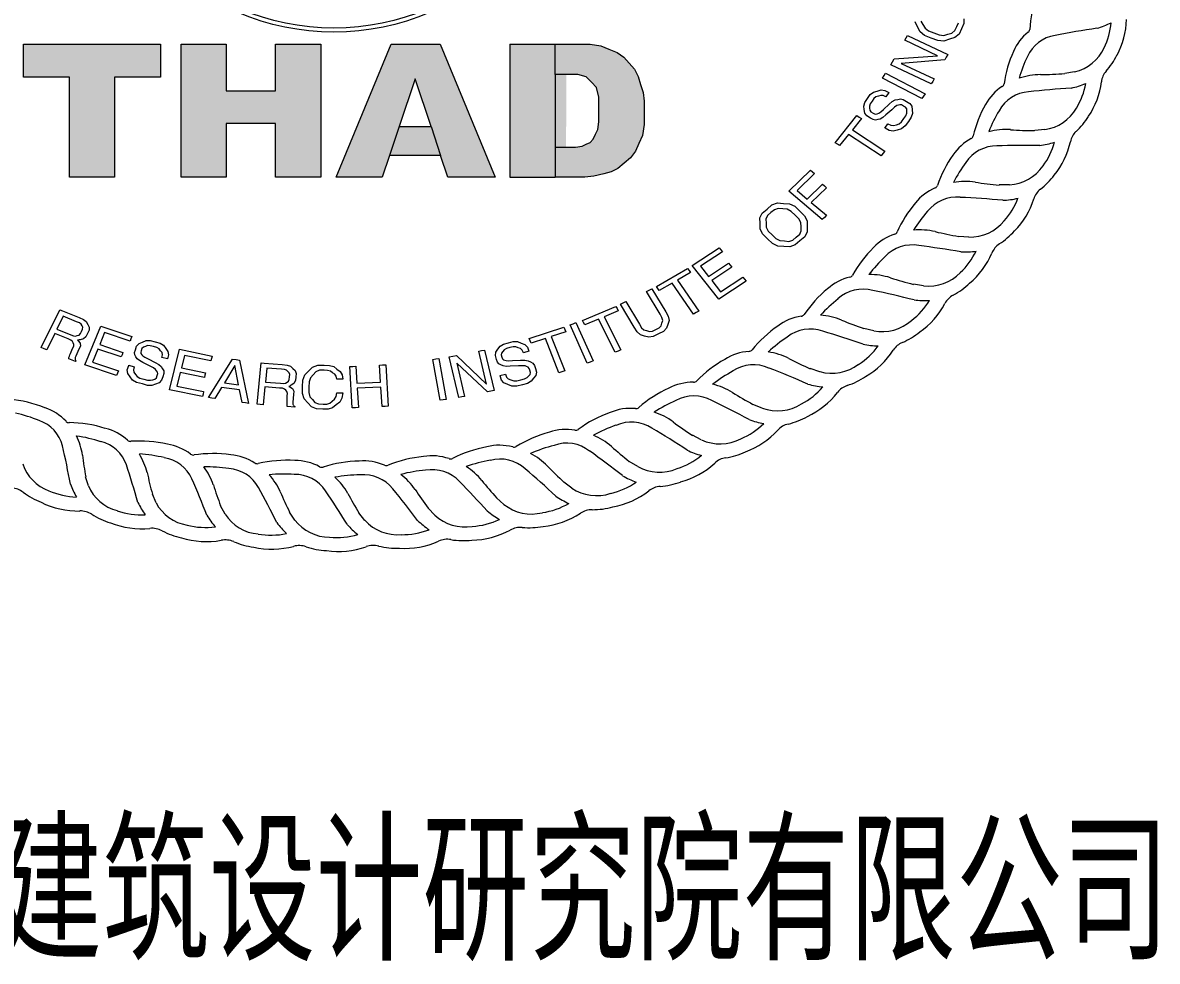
# Model space of a CAD drawing. Header units: millimetres. Extents: x 5 to 599, y 5 to 425.
# Drawn here: x 561.93 to 577.2, y 238 to 250.62 of the extents above; entities that cross this region are included whole.
import ezdxf

# ---------------------------------------------------------------- set-up
doc = ezdxf.new("R2010")
doc.units = ezdxf.units.MM
doc.linetypes.add('XKITLINE00', pattern=[0])
doc.layers.add('OtherObjectType', color=1, linetype='Continuous', lineweight=0)
doc.styles.add('SimHei', font='simhei.ttf')

# ---------------------------------------------------------------- blocks, each defined once
blk = doc.blocks.new('*A3')
at = {"layer": 'OtherObjectType'}
for points in [[(563.169, 248.543), (562.563, 248.543), (562.563, 249.891), (561.944, 249.891), (561.944, 250.333), (563.788, 250.333), (563.788, 249.891), (563.169, 249.891)], [(565.335, 249.267), (564.672, 249.267), (564.672, 248.543), (564.065, 248.543), (564.065, 250.333), (564.672, 250.333), (564.672, 249.707), (565.335, 249.707), (565.335, 250.333), (565.945, 250.333), (565.945, 248.543), (565.335, 248.543)], [(566.997, 249.225), (566.866, 248.838), (566.77, 248.543), (566.151, 248.543), (566.889, 250.333), (567.55, 250.333), (568.288, 248.543), (567.653, 248.543), (567.555, 248.838), (567.428, 249.225), (567.212, 249.869)], [(569.096, 250.333), (569.096, 248.543), (568.489, 248.543), (568.489, 250.333)], [(569.498, 248.543), (569.096, 248.543), (569.096, 248.949), (569.371, 248.949), (569.461, 248.962), (569.568, 249.013), (569.61, 249.058), (569.671, 249.186), (569.686, 249.29), (569.686, 249.623), (569.652, 249.753), (569.584, 249.823), (569.516, 249.893), (569.404, 249.928), (569.096, 249.928), (569.096, 250.333), (569.568, 250.333), (569.711, 250.311), (569.821, 250.267), (569.93, 250.223), (570.021, 250.16), (570.092, 250.078), (570.163, 249.996), (570.215, 249.9), (570.247, 249.791), (570.28, 249.682), (570.296, 249.566), (570.296, 249.253), (570.272, 249.105), (570.224, 248.999), (570.176, 248.893), (570.11, 248.805), (570.025, 248.734), (569.94, 248.663), (569.849, 248.615), (569.751, 248.592), (569.619, 248.559)], [(569.244, 248.949), (569.096, 248.949), (569.096, 249.928), (569.247, 249.928)], [(567.555, 248.838), (566.866, 248.838), (566.997, 249.225), (567.428, 249.225)]]:
    blk.add_hatch(color=6, dxfattribs=at).paths.add_polyline_path(points, flags=17)
at = {"layer": 'OtherObjectType', "color": 6, "linetype": 'XKITLINE00', "lineweight": 0}
for p, q in [((574.593, 250.675), (574.595, 250.61)), ((573.972, 250.566), (573.938, 250.632)), ((574.006, 250.5), (573.972, 250.566)), ((574.067, 250.45), (574.006, 250.5)), ((574.016, 250.645), (574.045, 250.598)), ((574.045, 250.598), (574.073, 250.55)), ((574.073, 250.55), (574.121, 250.513)), ((574.121, 250.513), (574.19, 250.487)), ((574.435, 250.481), (574.475, 250.516)), ((574.475, 250.516), (574.5, 250.57)), ((574.5, 250.57), (574.524, 250.623)), ((574.563, 250.541), (574.53, 250.47)), ((574.595, 250.61), (574.563, 250.541)), ((573.799, 250.386), (573.817, 250.418)), ((574.241, 250.178), (573.799, 250.386)), ((573.817, 250.418), (573.836, 250.45)), ((573.836, 250.45), (574.379, 250.195)), ((574.156, 250.416), (574.067, 250.45)), ((574.245, 250.382), (574.156, 250.416)), ((574.19, 250.487), (574.264, 250.459)), ((574.326, 250.376), (574.245, 250.382)), ((574.264, 250.459), (574.327, 250.452)), ((574.402, 250.399), (574.326, 250.376)), ((574.327, 250.452), (574.381, 250.467)), ((574.381, 250.467), (574.435, 250.481)), ((574.476, 250.422), (574.402, 250.399)), ((574.53, 250.47), (574.476, 250.422)), ((561.944, 250.333), (563.788, 250.333)), ((561.944, 249.891), (561.944, 250.333)), ((563.788, 250.333), (563.788, 249.891)), ((564.065, 250.333), (564.672, 250.333)), ((564.065, 248.543), (564.065, 250.333)), ((564.672, 250.333), (564.672, 249.707)), ((565.335, 249.707), (565.335, 250.333)), ((565.335, 250.333), (565.945, 250.333)), ((565.945, 250.333), (565.945, 248.543)), ((566.151, 248.543), (566.889, 250.333)), ((566.889, 250.333), (567.55, 250.333)), ((567.55, 250.333), (568.288, 248.543)), ((568.489, 250.333), (569.096, 250.333)), ((568.489, 250.333), (568.489, 248.543)), ((569.096, 250.333), (569.096, 250.333)), ((569.096, 250.333), (569.39, 250.333)), ((569.096, 249.928), (569.096, 250.333)), ((569.39, 250.333), (569.39, 250.333)), ((569.39, 250.333), (569.568, 250.333)), ((569.568, 250.333), (569.711, 250.311)), ((569.711, 250.311), (569.821, 250.267)), ((569.821, 250.267), (569.93, 250.223)), ((569.93, 250.223), (570.021, 250.16)), ((574.379, 250.195), (574.359, 250.159)), ((570.021, 250.16), (570.092, 250.078)), ((570.092, 250.078), (570.163, 249.996)), ((573.613, 250.057), (573.636, 250.097)), ((574.157, 249.802), (573.613, 250.057)), ((573.636, 250.097), (573.659, 250.137)), ((573.659, 250.137), (574.241, 250.178)), ((574.338, 250.122), (573.75, 250.074)), ((573.75, 250.074), (574.194, 249.866)), ((574.359, 250.159), (574.338, 250.122)), ((562.563, 249.891), (561.944, 249.891)), ((562.563, 248.543), (562.563, 249.891)), ((563.788, 249.891), (563.169, 249.891)), ((563.169, 249.891), (563.169, 248.543)), ((569.247, 249.928), (569.096, 249.928)), ((569.096, 249.928), (569.096, 249.928)), ((569.096, 249.928), (569.096, 248.949)), ((569.404, 249.928), (569.247, 249.928)), ((569.247, 249.928), (569.247, 249.928)), ((569.516, 249.893), (569.404, 249.928)), ((569.584, 249.823), (569.516, 249.893)), ((570.163, 249.996), (570.215, 249.9)), ((570.215, 249.9), (570.247, 249.791)), ((573.501, 249.878), (573.521, 249.911)), ((573.521, 249.911), (573.542, 249.943)), ((573.542, 249.943), (574.073, 249.667)), ((576.086, 249.962), (575.952, 249.939)), ((567.212, 249.869), (566.997, 249.225)), ((567.428, 249.225), (567.212, 249.869)), ((569.652, 249.753), (569.584, 249.823)), ((569.686, 249.623), (569.652, 249.753)), ((570.247, 249.791), (570.28, 249.682)), ((574.032, 249.601), (573.501, 249.878)), ((574.176, 249.834), (574.157, 249.802)), ((574.194, 249.866), (574.176, 249.834)), ((564.672, 249.707), (565.335, 249.707)), ((569.686, 249.433), (569.686, 249.623)), ((570.28, 249.682), (570.296, 249.566)), ((573.263, 249.551), (573.299, 249.603)), ((573.299, 249.603), (573.336, 249.656)), ((573.336, 249.656), (573.38, 249.69)), ((573.385, 249.602), (573.361, 249.568)), ((573.38, 249.69), (573.431, 249.704)), ((573.413, 249.625), (573.385, 249.602)), ((573.445, 249.635), (573.413, 249.625)), ((573.431, 249.704), (573.482, 249.719)), ((573.477, 249.645), (573.445, 249.635)), ((573.51, 249.643), (573.477, 249.645)), ((573.482, 249.719), (573.533, 249.713)), ((573.545, 249.627), (573.51, 249.643)), ((573.533, 249.713), (573.586, 249.685)), ((573.586, 249.685), (573.545, 249.627)), ((573.545, 249.627), (573.545, 249.627)), ((573.586, 249.685), (573.586, 249.685)), ((573.633, 249.563), (573.672, 249.585)), ((573.672, 249.585), (573.707, 249.591)), ((573.707, 249.591), (573.743, 249.597)), ((573.743, 249.597), (573.781, 249.588)), ((573.781, 249.588), (573.822, 249.564)), ((574.053, 249.634), (574.032, 249.601)), ((574.073, 249.667), (574.053, 249.634)), ((569.686, 249.29), (569.686, 249.433)), ((570.296, 249.566), (570.296, 249.444)), ((570.296, 249.444), (570.296, 249.253)), ((573.248, 249.502), (573.263, 249.551)), ((573.256, 249.454), (573.248, 249.502)), ((573.263, 249.407), (573.256, 249.454)), ((573.336, 249.532), (573.324, 249.5)), ((573.324, 249.5), (573.327, 249.473)), ((573.327, 249.473), (573.329, 249.445)), ((573.329, 249.445), (573.345, 249.423)), ((573.361, 249.568), (573.336, 249.532)), ((573.477, 249.425), (573.512, 249.457)), ((573.512, 249.457), (573.591, 249.526)), ((573.512, 249.457), (573.512, 249.457)), ((573.625, 249.453), (573.546, 249.383)), ((573.591, 249.526), (573.633, 249.563)), ((573.591, 249.526), (573.591, 249.526)), ((573.663, 249.487), (573.625, 249.453)), ((573.625, 249.453), (573.625, 249.453)), ((573.693, 249.507), (573.663, 249.487)), ((573.714, 249.514), (573.693, 249.507)), ((573.735, 249.52), (573.714, 249.514)), ((573.758, 249.516), (573.735, 249.52)), ((573.783, 249.502), (573.758, 249.516)), ((573.812, 249.485), (573.783, 249.502)), ((573.826, 249.462), (573.812, 249.485)), ((573.822, 249.564), (573.868, 249.537)), ((573.827, 249.433), (573.826, 249.462)), ((573.827, 249.405), (573.827, 249.433)), ((573.868, 249.537), (573.894, 249.499)), ((573.894, 249.499), (573.899, 249.451)), ((573.899, 249.451), (573.904, 249.403)), ((569.671, 249.186), (569.686, 249.29)), ((572.864, 249.008), (573.157, 249.374)), ((573.216, 249.334), (573.095, 249.182)), ((573.157, 249.374), (573.187, 249.354)), ((573.187, 249.354), (573.216, 249.334)), ((573.292, 249.369), (573.263, 249.407)), ((573.341, 249.34), (573.292, 249.369)), ((573.375, 249.321), (573.341, 249.34)), ((573.345, 249.423), (573.374, 249.406)), ((573.374, 249.406), (573.394, 249.395)), ((573.408, 249.314), (573.375, 249.321)), ((573.394, 249.395), (573.413, 249.392)), ((573.439, 249.321), (573.408, 249.314)), ((573.413, 249.392), (573.431, 249.399)), ((573.431, 249.399), (573.45, 249.406)), ((573.471, 249.327), (573.439, 249.321)), ((573.45, 249.406), (573.477, 249.425)), ((573.506, 249.348), (573.471, 249.327)), ((573.546, 249.383), (573.506, 249.348)), ((573.546, 249.383), (573.546, 249.383)), ((573.724, 249.262), (573.757, 249.289)), ((573.757, 249.289), (573.787, 249.332)), ((573.787, 249.332), (573.814, 249.371)), ((573.849, 249.296), (573.806, 249.234)), ((573.814, 249.371), (573.827, 249.405)), ((573.887, 249.351), (573.849, 249.296)), ((573.904, 249.403), (573.887, 249.351)), ((565.335, 249.267), (564.672, 249.267)), ((564.672, 249.267), (564.672, 248.543)), ((565.335, 248.543), (565.335, 249.267)), ((566.997, 249.225), (566.866, 248.838)), ((566.997, 249.225), (567.428, 249.225)), ((567.428, 249.225), (567.555, 248.838)), ((569.641, 249.122), (569.671, 249.186)), ((570.296, 249.253), (570.272, 249.105)), ((573.095, 249.182), (573.53, 248.893)), ((573.534, 249.205), (573.574, 249.264)), ((573.538, 249.203), (573.534, 249.205)), ((573.534, 249.205), (573.534, 249.205)), ((573.534, 249.205), (573.534, 249.205)), ((573.591, 249.171), (573.538, 249.203)), ((573.538, 249.203), (573.538, 249.203)), ((573.574, 249.264), (573.574, 249.264)), ((573.574, 249.264), (573.613, 249.243)), ((573.646, 249.164), (573.591, 249.171)), ((573.613, 249.243), (573.65, 249.239)), ((573.7, 249.179), (573.646, 249.164)), ((573.65, 249.239), (573.687, 249.25)), ((573.687, 249.25), (573.724, 249.262)), ((573.756, 249.195), (573.7, 249.179)), ((573.806, 249.234), (573.756, 249.195)), ((575.683, 249.185), (575.548, 249.172)), ((569.461, 248.962), (569.515, 248.988)), ((569.515, 248.988), (569.568, 249.013)), ((569.568, 249.013), (569.61, 249.058)), ((569.61, 249.058), (569.641, 249.122)), ((570.224, 248.999), (570.176, 248.893)), ((570.272, 249.105), (570.224, 248.999)), ((572.894, 248.988), (572.864, 249.008)), ((572.924, 248.969), (572.894, 248.988)), ((573.045, 249.121), (572.924, 248.969)), ((573.481, 248.832), (573.045, 249.121)), ((566.866, 248.838), (566.77, 248.543)), ((567.555, 248.838), (566.866, 248.838)), ((567.653, 248.543), (567.555, 248.838)), ((569.096, 248.949), (569.096, 248.949)), ((569.096, 248.949), (569.244, 248.949)), ((569.096, 248.949), (569.096, 248.543)), ((569.244, 248.949), (569.244, 248.949)), ((569.244, 248.949), (569.371, 248.949)), ((569.371, 248.949), (569.461, 248.962)), ((570.176, 248.893), (570.11, 248.805)), ((573.505, 248.863), (573.481, 248.832)), ((573.53, 248.893), (573.505, 248.863)), ((570.025, 248.734), (569.94, 248.663)), ((570.11, 248.805), (570.025, 248.734)), ((563.169, 248.543), (562.563, 248.543)), ((564.672, 248.543), (564.065, 248.543)), ((565.945, 248.543), (565.335, 248.543)), ((566.77, 248.543), (566.151, 248.543)), ((568.288, 248.543), (567.653, 248.543)), ((568.489, 248.543), (569.096, 248.543)), ((569.39, 248.543), (569.096, 248.543)), ((569.096, 248.543), (569.096, 248.543)), ((569.498, 248.543), (569.39, 248.543)), ((569.39, 248.543), (569.39, 248.543)), ((569.619, 248.559), (569.498, 248.543)), ((569.751, 248.592), (569.619, 248.559)), ((569.849, 248.615), (569.751, 248.592)), ((569.94, 248.663), (569.849, 248.615)), ((572.242, 248.356), (572.531, 248.639)), ((572.584, 248.594), (572.352, 248.366)), ((572.531, 248.639), (572.557, 248.617)), ((572.557, 248.617), (572.584, 248.594)), ((572.352, 248.366), (572.489, 248.25)), ((572.489, 248.25), (572.692, 248.45)), ((572.746, 248.404), (572.543, 248.205)), ((572.692, 248.45), (572.719, 248.427)), ((572.719, 248.427), (572.746, 248.404)), ((575.208, 248.442), (575.072, 248.44)), ((572.69, 247.977), (572.242, 248.356)), ((571.852, 247.997), (571.884, 248.062)), ((571.884, 248.062), (571.949, 248.117)), ((571.949, 248.117), (572.014, 248.173)), ((571.999, 248.068), (571.953, 248.029)), ((572.046, 248.108), (571.999, 248.068)), ((572.014, 248.173), (572.087, 248.198)), ((572.099, 248.125), (572.046, 248.108)), ((572.087, 248.198), (572.167, 248.193)), ((572.159, 248.119), (572.099, 248.125)), ((572.219, 248.113), (572.159, 248.119)), ((572.167, 248.193), (572.248, 248.188)), ((572.274, 248.085), (572.219, 248.113)), ((572.248, 248.188), (572.321, 248.153)), ((572.325, 248.036), (572.274, 248.085)), ((572.321, 248.153), (572.388, 248.089)), ((572.388, 248.089), (572.453, 248.025)), ((572.543, 248.205), (572.747, 248.032)), ((571.853, 247.924), (571.852, 247.997)), ((571.853, 247.85), (571.853, 247.924)), ((571.953, 248.029), (571.931, 247.982)), ((571.931, 247.982), (571.934, 247.927)), ((571.934, 247.927), (571.937, 247.872)), ((572.376, 247.986), (572.325, 248.036)), ((572.403, 247.934), (572.376, 247.986)), ((572.405, 247.879), (572.403, 247.934)), ((572.453, 248.025), (572.486, 247.956)), ((572.486, 247.956), (572.487, 247.882)), ((572.719, 248.005), (572.69, 247.977)), ((572.747, 248.032), (572.719, 248.005)), ((571.886, 247.781), (571.853, 247.85)), ((571.953, 247.717), (571.886, 247.781)), ((571.937, 247.872), (571.964, 247.82)), ((571.964, 247.82), (572.015, 247.77)), ((572.015, 247.77), (572.066, 247.72)), ((572.34, 247.737), (572.387, 247.777)), ((572.387, 247.777), (572.408, 247.824)), ((572.408, 247.824), (572.405, 247.879)), ((572.487, 247.809), (572.455, 247.744)), ((572.487, 247.882), (572.487, 247.809)), ((572.019, 247.653), (571.953, 247.717)), ((572.092, 247.618), (572.019, 247.653)), ((572.066, 247.72), (572.121, 247.693)), ((572.172, 247.613), (572.092, 247.618)), ((572.121, 247.693), (572.181, 247.687)), ((572.253, 247.608), (572.172, 247.613)), ((572.181, 247.687), (572.241, 247.681)), ((572.241, 247.681), (572.294, 247.698)), ((572.325, 247.633), (572.253, 247.608)), ((572.294, 247.698), (572.34, 247.737)), ((572.39, 247.688), (572.325, 247.633)), ((572.455, 247.744), (572.39, 247.688)), ((574.663, 247.74), (574.527, 247.749)), ((570.942, 247.358), (571.305, 247.596)), ((571.348, 247.542), (571.052, 247.348)), ((571.305, 247.596), (571.326, 247.569)), ((571.326, 247.569), (571.348, 247.542)), ((570.458, 247.077), (570.878, 247.317)), ((570.878, 247.317), (570.898, 247.289)), ((571.299, 246.905), (570.942, 247.358)), ((571.052, 247.348), (571.161, 247.209)), ((571.161, 247.209), (571.431, 247.387)), ((571.474, 247.333), (571.204, 247.155)), ((571.431, 247.387), (571.452, 247.36)), ((571.452, 247.36), (571.474, 247.333)), ((570.917, 247.261), (570.742, 247.161)), ((570.742, 247.161), (571.029, 246.745)), ((570.898, 247.289), (570.917, 247.261)), ((571.204, 247.155), (571.323, 247.003)), ((571.666, 247.146), (571.299, 246.905)), ((571.323, 247.003), (571.623, 247.2)), ((571.623, 247.2), (571.645, 247.173)), ((571.645, 247.173), (571.666, 247.146)), ((570.326, 247.009), (570.363, 247.027)), ((570.508, 246.704), (570.326, 247.009)), ((570.326, 247.009), (570.326, 247.009)), ((570.326, 247.009), (570.326, 247.009)), ((570.363, 247.027), (570.399, 247.045)), ((570.363, 247.027), (570.363, 247.027)), ((570.363, 247.027), (570.363, 247.027)), ((570.399, 247.045), (570.399, 247.045)), ((570.399, 247.045), (570.399, 247.045)), ((570.399, 247.045), (570.584, 246.735)), ((570.478, 247.048), (570.458, 247.077)), ((570.497, 247.02), (570.478, 247.048)), ((570.672, 247.12), (570.497, 247.02)), ((570.959, 246.705), (570.672, 247.12)), ((574.053, 247.084), (573.919, 247.104)), ((569.976, 246.837), (570.012, 246.854)), ((570.16, 246.526), (569.976, 246.837)), ((569.976, 246.837), (569.976, 246.837)), ((569.976, 246.837), (569.976, 246.837)), ((570.012, 246.854), (570.049, 246.873)), ((570.012, 246.854), (570.012, 246.854)), ((570.012, 246.854), (570.012, 246.854)), ((570.049, 246.873), (570.049, 246.873)), ((570.049, 246.873), (570.049, 246.873)), ((570.049, 246.873), (570.23, 246.567)), ((562.182, 246.253), (562.431, 246.762)), ((562.431, 246.762), (562.431, 246.762)), ((562.431, 246.762), (562.469, 246.747)), ((562.431, 246.762), (562.431, 246.762)), ((562.469, 246.747), (562.469, 246.747)), ((562.469, 246.747), (562.469, 246.747)), ((562.469, 246.747), (562.691, 246.656)), ((569.463, 246.619), (569.914, 246.808)), ((569.944, 246.747), (569.757, 246.669)), ((569.914, 246.808), (569.929, 246.778)), ((569.929, 246.778), (569.944, 246.747)), ((570.534, 246.658), (570.508, 246.704)), ((570.508, 246.704), (570.508, 246.704)), ((570.584, 246.735), (570.619, 246.674)), ((570.584, 246.735), (570.584, 246.735)), ((570.994, 246.725), (570.959, 246.705)), ((571.029, 246.745), (570.994, 246.725)), ((562.478, 246.674), (562.394, 246.501)), ((562.659, 246.6), (562.478, 246.674)), ((562.478, 246.674), (562.478, 246.674)), ((562.478, 246.674), (562.478, 246.674)), ((562.696, 246.585), (562.659, 246.6)), ((562.659, 246.6), (562.659, 246.6)), ((562.691, 246.656), (562.691, 246.656)), ((562.691, 246.656), (562.75, 246.632)), ((562.72, 246.567), (562.696, 246.585)), ((562.731, 246.546), (562.72, 246.567)), ((562.741, 246.526), (562.731, 246.546)), ((562.75, 246.632), (562.789, 246.602)), ((562.771, 246.02), (562.983, 246.543)), ((562.789, 246.602), (562.809, 246.566)), ((562.809, 246.566), (562.828, 246.53)), ((562.828, 246.53), (562.827, 246.489)), ((562.983, 246.543), (563.402, 246.402)), ((569.299, 246.561), (569.337, 246.575)), ((569.529, 246.044), (569.299, 246.561)), ((569.337, 246.575), (569.376, 246.589)), ((569.376, 246.589), (569.606, 246.073)), ((569.478, 246.589), (569.463, 246.619)), ((569.494, 246.558), (569.478, 246.589)), ((569.681, 246.637), (569.494, 246.558)), ((569.906, 246.191), (569.681, 246.637)), ((569.757, 246.669), (569.981, 246.223)), ((570.23, 246.567), (570.23, 246.567)), ((570.23, 246.567), (570.257, 246.521)), ((570.497, 246.518), (570.525, 246.547)), ((570.525, 246.547), (570.534, 246.583)), ((570.544, 246.618), (570.534, 246.658)), ((570.534, 246.583), (570.544, 246.618)), ((570.612, 246.565), (570.595, 246.513)), ((570.629, 246.618), (570.612, 246.565)), ((570.619, 246.674), (570.629, 246.618)), ((562.365, 246.442), (562.257, 246.222)), ((562.544, 246.369), (562.365, 246.442)), ((562.365, 246.442), (562.365, 246.442)), ((562.365, 246.442), (562.365, 246.442)), ((562.394, 246.501), (562.394, 246.501)), ((562.394, 246.501), (562.581, 246.425)), ((562.394, 246.501), (562.394, 246.501)), ((562.581, 246.425), (562.581, 246.425)), ((562.581, 246.425), (562.616, 246.411)), ((562.616, 246.411), (562.645, 246.408)), ((562.645, 246.408), (562.668, 246.415)), ((562.668, 246.415), (562.691, 246.422)), ((562.691, 246.422), (562.71, 246.441)), ((562.71, 246.441), (562.725, 246.471)), ((562.725, 246.471), (562.739, 246.501)), ((562.739, 246.501), (562.741, 246.526)), ((562.783, 246.4), (562.75, 246.371)), ((562.805, 246.444), (562.783, 246.4)), ((562.827, 246.489), (562.805, 246.444)), ((563.035, 246.454), (562.97, 246.294)), ((563.377, 246.339), (563.035, 246.454)), ((563.402, 246.402), (563.389, 246.371)), ((568.748, 246.375), (569.215, 246.527)), ((568.76, 246.344), (568.748, 246.375)), ((568.967, 246.376), (568.772, 246.312)), ((569.147, 245.913), (568.967, 246.376)), ((569.24, 246.464), (569.045, 246.401)), ((569.045, 246.401), (569.225, 245.939)), ((569.215, 246.527), (569.227, 246.496)), ((569.227, 246.496), (569.24, 246.464)), ((570.198, 246.463), (570.16, 246.526)), ((570.16, 246.526), (570.16, 246.526)), ((570.244, 246.424), (570.198, 246.463)), ((570.3, 246.409), (570.244, 246.424)), ((570.257, 246.521), (570.289, 246.493)), ((570.289, 246.493), (570.327, 246.481)), ((570.355, 246.394), (570.3, 246.409)), ((570.327, 246.481), (570.365, 246.469)), ((570.417, 246.403), (570.355, 246.394)), ((570.365, 246.469), (570.406, 246.474)), ((570.406, 246.474), (570.452, 246.496)), ((570.487, 246.437), (570.417, 246.403)), ((570.452, 246.496), (570.497, 246.518)), ((570.553, 246.47), (570.487, 246.437)), ((570.595, 246.513), (570.553, 246.47)), ((573.383, 246.479), (573.251, 246.509)), ((562.22, 246.238), (562.182, 246.253)), ((562.182, 246.253), (562.182, 246.253)), ((562.182, 246.253), (562.182, 246.253)), ((562.257, 246.222), (562.22, 246.238)), ((562.22, 246.238), (562.22, 246.238)), ((562.22, 246.238), (562.22, 246.238)), ((562.58, 246.354), (562.544, 246.369)), ((562.544, 246.369), (562.544, 246.369)), ((562.603, 246.337), (562.58, 246.354)), ((562.586, 246.198), (562.605, 246.239)), ((562.612, 246.317), (562.603, 246.337)), ((562.605, 246.239), (562.619, 246.271)), ((562.605, 246.239), (562.605, 246.239)), ((562.622, 246.297), (562.612, 246.317)), ((562.619, 246.271), (562.622, 246.297)), ((562.69, 246.232), (562.647, 246.138)), ((562.683, 246.354), (562.671, 246.353)), ((562.671, 246.353), (562.671, 246.353)), ((562.671, 246.353), (562.681, 246.343)), ((562.681, 246.343), (562.681, 246.343)), ((562.681, 246.343), (562.706, 246.311)), ((562.694, 246.356), (562.683, 246.354)), ((562.709, 246.274), (562.69, 246.232)), ((562.69, 246.232), (562.69, 246.232)), ((562.705, 246.359), (562.694, 246.356)), ((562.75, 246.371), (562.705, 246.359)), ((562.706, 246.311), (562.709, 246.274)), ((562.945, 246.232), (562.874, 246.056)), ((563.257, 246.127), (562.945, 246.232)), ((562.97, 246.294), (563.282, 246.189)), ((563.389, 246.371), (563.377, 246.339)), ((563.45, 246.221), (563.466, 246.272)), ((563.466, 246.272), (563.498, 246.308)), ((563.498, 246.308), (563.546, 246.327)), ((563.538, 246.241), (563.528, 246.21)), ((563.557, 246.261), (563.538, 246.241)), ((563.546, 246.327), (563.594, 246.347)), ((563.585, 246.27), (563.557, 246.261)), ((563.613, 246.28), (563.585, 246.27)), ((563.594, 246.347), (563.65, 246.348)), ((563.65, 246.278), (563.613, 246.28)), ((563.65, 246.348), (563.715, 246.33)), ((563.694, 246.266), (563.65, 246.278)), ((563.738, 246.255), (563.694, 246.266)), ((563.715, 246.33), (563.781, 246.313)), ((563.769, 246.236), (563.738, 246.255)), ((563.789, 246.211), (563.769, 246.236)), ((563.781, 246.313), (563.829, 246.284)), ((563.829, 246.284), (563.858, 246.243)), ((563.858, 246.243), (563.887, 246.202)), ((563.91, 245.686), (564.044, 246.23)), ((564.044, 246.23), (564.481, 246.14)), ((568.298, 246.191), (568.327, 246.231)), ((568.327, 246.231), (568.356, 246.271)), ((568.356, 246.271), (568.403, 246.3)), ((568.412, 246.224), (568.394, 246.202)), ((568.403, 246.3), (568.468, 246.317)), ((568.443, 246.241), (568.412, 246.224)), ((568.488, 246.253), (568.443, 246.241)), ((568.468, 246.317), (568.534, 246.334)), ((568.531, 246.264), (568.488, 246.253)), ((568.569, 246.264), (568.531, 246.264)), ((568.534, 246.334), (568.591, 246.333)), ((568.6, 246.252), (568.569, 246.264)), ((568.591, 246.333), (568.64, 246.313)), ((568.632, 246.241), (568.6, 246.252)), ((568.655, 246.218), (568.632, 246.241)), ((568.64, 246.313), (568.689, 246.293)), ((568.689, 246.293), (568.723, 246.257)), ((568.723, 246.257), (568.742, 246.205)), ((568.772, 246.312), (568.76, 246.344)), ((569.981, 246.223), (569.944, 246.207)), ((562.257, 246.222), (562.257, 246.222)), ((562.257, 246.222), (562.257, 246.222)), ((562.553, 246.108), (562.556, 246.119)), ((562.553, 246.103), (562.553, 246.108)), ((562.645, 246.065), (562.553, 246.103)), ((562.553, 246.103), (562.553, 246.103)), ((562.556, 246.119), (562.562, 246.138)), ((562.562, 246.138), (562.569, 246.156)), ((562.569, 246.156), (562.577, 246.176)), ((562.577, 246.176), (562.586, 246.198)), ((562.586, 246.198), (562.586, 246.198)), ((562.64, 246.122), (562.637, 246.11)), ((562.637, 246.11), (562.637, 246.102)), ((562.637, 246.102), (562.638, 246.094)), ((562.638, 246.094), (562.642, 246.085)), ((562.647, 246.138), (562.64, 246.122)), ((562.642, 246.085), (562.651, 246.076)), ((562.651, 246.076), (562.645, 246.065)), ((562.647, 246.138), (562.647, 246.138)), ((562.651, 246.076), (562.651, 246.076)), ((563.27, 246.158), (563.257, 246.127)), ((563.282, 246.189), (563.27, 246.158)), ((563.438, 246.186), (563.45, 246.221)), ((563.44, 246.155), (563.438, 246.186)), ((563.456, 246.129), (563.44, 246.155)), ((563.471, 246.104), (563.456, 246.129)), ((563.503, 246.078), (563.471, 246.104)), ((563.551, 246.053), (563.503, 246.078)), ((563.528, 246.21), (563.521, 246.19)), ((563.521, 246.19), (563.524, 246.172)), ((563.524, 246.172), (563.536, 246.158)), ((563.536, 246.158), (563.548, 246.144)), ((563.548, 246.144), (563.576, 246.125)), ((563.576, 246.125), (563.619, 246.103)), ((563.619, 246.103), (563.619, 246.103)), ((563.619, 246.103), (563.714, 246.053)), ((563.809, 246.186), (563.789, 246.211)), ((563.807, 246.121), (563.815, 246.156)), ((563.88, 246.102), (563.807, 246.121)), ((563.807, 246.121), (563.807, 246.121)), ((563.815, 246.156), (563.809, 246.186)), ((563.895, 246.155), (563.88, 246.102)), ((563.88, 246.102), (563.88, 246.102)), ((563.887, 246.202), (563.895, 246.155)), ((564.109, 246.148), (564.068, 245.982)), ((564.465, 246.075), (564.109, 246.148)), ((564.434, 245.58), (564.757, 246.098)), ((564.473, 246.108), (564.465, 246.075)), ((564.481, 246.14), (564.473, 246.108)), ((564.757, 246.098), (564.803, 246.092)), ((564.803, 246.092), (564.85, 246.085)), ((564.85, 246.085), (564.972, 245.503)), ((567.451, 246.095), (567.492, 246.101)), ((567.55, 245.545), (567.451, 246.095)), ((567.492, 246.101), (567.533, 246.108)), ((567.533, 246.108), (567.632, 245.557)), ((567.672, 246.127), (567.72, 246.136)), ((567.801, 245.582), (567.672, 246.127)), ((567.72, 246.136), (567.769, 246.146)), ((567.769, 246.146), (568.173, 245.762)), ((568.068, 246.204), (568.107, 246.212)), ((568.173, 245.762), (568.068, 246.204)), ((568.107, 246.212), (568.146, 246.22)), ((568.146, 246.22), (568.275, 245.675)), ((568.292, 246.145), (568.298, 246.191)), ((568.308, 246.094), (568.292, 246.145)), ((568.319, 246.059), (568.308, 246.094)), ((568.375, 246.18), (568.371, 246.154)), ((568.371, 246.154), (568.381, 246.124)), ((568.394, 246.202), (568.375, 246.18)), ((568.381, 246.124), (568.387, 246.103)), ((568.387, 246.103), (568.4, 246.09)), ((568.4, 246.09), (568.419, 246.084)), ((568.419, 246.084), (568.437, 246.078)), ((568.437, 246.078), (568.472, 246.075)), ((568.472, 246.075), (568.521, 246.078)), ((568.521, 246.078), (568.631, 246.082)), ((568.521, 246.078), (568.521, 246.078)), ((568.631, 246.082), (568.689, 246.085)), ((568.631, 246.082), (568.631, 246.082)), ((568.669, 246.185), (568.655, 246.218)), ((568.742, 246.205), (568.669, 246.185)), ((568.669, 246.185), (568.669, 246.185)), ((568.689, 246.085), (568.734, 246.077)), ((568.734, 246.077), (568.765, 246.06)), ((568.742, 246.205), (568.742, 246.205)), ((569.606, 246.073), (569.568, 246.059)), ((569.944, 246.207), (569.906, 246.191)), ((562.645, 246.065), (562.645, 246.065)), ((562.645, 246.065), (562.645, 246.065)), ((563.195, 245.877), (562.771, 246.02)), ((562.874, 246.056), (563.22, 245.94)), ((563.22, 245.94), (563.207, 245.909)), ((563.34, 245.955), (563.359, 246.011)), ((563.347, 245.905), (563.34, 245.955)), ((563.359, 246.011), (563.36, 246.015)), ((563.359, 246.011), (563.359, 246.011)), ((563.36, 246.015), (563.36, 246.015)), ((563.36, 246.015), (563.36, 246.015)), ((563.36, 246.015), (563.433, 245.995)), ((563.433, 245.995), (563.422, 245.956)), ((563.422, 245.956), (563.427, 245.922)), ((563.427, 245.922), (563.45, 245.893)), ((563.433, 245.995), (563.433, 245.995)), ((563.646, 246.003), (563.551, 246.053)), ((563.551, 246.053), (563.551, 246.053)), ((563.693, 245.979), (563.646, 246.003)), ((563.646, 246.003), (563.646, 246.003)), ((563.722, 245.958), (563.693, 245.979)), ((563.714, 246.053), (563.714, 246.053)), ((563.714, 246.053), (563.765, 246.026)), ((563.735, 245.942), (563.722, 245.958)), ((563.747, 245.925), (563.735, 245.942)), ((563.75, 245.904), (563.747, 245.925)), ((563.765, 246.026), (563.798, 245.998)), ((563.798, 245.998), (563.814, 245.969)), ((563.814, 245.969), (563.83, 245.939)), ((563.83, 245.939), (563.831, 245.904)), ((564.068, 245.982), (564.393, 245.915)), ((564.786, 246.011), (564.647, 245.781)), ((564.837, 245.753), (564.786, 246.011)), ((564.786, 246.011), (564.786, 246.011)), ((565.088, 245.491), (565.141, 246.047)), ((565.141, 246.047), (565.141, 246.047)), ((565.141, 246.047), (565.182, 246.044)), ((565.141, 246.047), (565.141, 246.047)), ((565.182, 246.044), (565.182, 246.044)), ((565.182, 246.044), (565.182, 246.044)), ((565.182, 246.044), (565.424, 246.024)), ((565.217, 245.977), (565.2, 245.789)), ((565.415, 245.961), (565.217, 245.977)), ((565.217, 245.977), (565.217, 245.977)), ((565.217, 245.977), (565.217, 245.977)), ((565.455, 245.958), (565.415, 245.961)), ((565.415, 245.961), (565.415, 245.961)), ((565.424, 246.024), (565.424, 246.024)), ((565.424, 246.024), (565.489, 246.019)), ((565.484, 245.948), (565.455, 245.958)), ((565.501, 245.932), (565.484, 245.948)), ((565.489, 246.019), (565.537, 246.002)), ((565.519, 245.916), (565.501, 245.932)), ((565.537, 246.002), (565.568, 245.974)), ((565.568, 245.974), (565.599, 245.946)), ((565.599, 245.946), (565.613, 245.907)), ((565.727, 245.886), (565.78, 245.938)), ((565.78, 245.938), (565.833, 245.99)), ((565.833, 245.99), (565.904, 246.016)), ((565.878, 245.929), (565.841, 245.889)), ((565.927, 245.949), (565.878, 245.929)), ((565.904, 246.016), (565.991, 246.015)), ((565.989, 245.948), (565.927, 245.949)), ((566.036, 245.947), (565.989, 245.948)), ((565.991, 246.015), (566.06, 246.014)), ((566.074, 245.937), (566.036, 245.947)), ((566.06, 246.014), (566.117, 245.997)), ((566.103, 245.916), (566.074, 245.937)), ((566.117, 245.997), (566.16, 245.964)), ((566.16, 245.964), (566.204, 245.931)), ((566.204, 245.931), (566.23, 245.886)), ((566.334, 245.998), (566.375, 246)), ((566.367, 245.441), (566.334, 245.998)), ((566.375, 246), (566.416, 246.002)), ((566.416, 246.002), (566.43, 245.774)), ((566.735, 246.018), (566.776, 246.02)), ((566.749, 245.79), (566.735, 246.018)), ((566.776, 246.02), (566.818, 246.022)), ((566.818, 246.022), (566.851, 245.466)), ((568.186, 245.657), (567.774, 246.042)), ((567.774, 246.042), (567.879, 245.597)), ((568.339, 246.034), (568.319, 246.059)), ((568.368, 246.02), (568.339, 246.034)), ((568.396, 246.006), (568.368, 246.02)), ((568.438, 246), (568.396, 246.006)), ((568.493, 246.002), (568.438, 246)), ((568.602, 246.007), (568.493, 246.002)), ((568.493, 246.002), (568.493, 246.002)), ((568.656, 246.009), (568.602, 246.007)), ((568.602, 246.007), (568.602, 246.007)), ((568.693, 246.007), (568.656, 246.009)), ((568.713, 245.999), (568.693, 246.007)), ((568.734, 245.991), (568.713, 245.999)), ((568.748, 245.974), (568.734, 245.991)), ((568.757, 245.948), (568.748, 245.974)), ((568.766, 245.918), (568.757, 245.948)), ((568.76, 245.892), (568.766, 245.918)), ((568.765, 246.06), (568.796, 246.043)), ((568.796, 246.043), (568.818, 246.014)), ((568.818, 246.014), (568.831, 245.971)), ((568.831, 245.971), (568.846, 245.923)), ((568.846, 245.923), (568.838, 245.879)), ((569.186, 245.926), (569.147, 245.913)), ((569.225, 245.939), (569.186, 245.926)), ((569.568, 246.059), (569.529, 246.044)), ((572.658, 245.929), (572.529, 245.97)), ((563.207, 245.909), (563.195, 245.877)), ((563.379, 245.862), (563.347, 245.905)), ((563.411, 245.817), (563.379, 245.862)), ((563.466, 245.785), (563.411, 245.817)), ((563.45, 245.893), (563.473, 245.864)), ((563.543, 245.764), (563.466, 245.785)), ((563.473, 245.864), (563.511, 245.842)), ((563.511, 245.842), (563.563, 245.828)), ((563.563, 245.828), (563.612, 245.815)), ((563.612, 245.815), (563.651, 245.813)), ((563.651, 245.813), (563.682, 245.821)), ((563.682, 245.821), (563.712, 245.829)), ((563.712, 245.829), (563.732, 245.848)), ((563.769, 245.78), (563.72, 245.762)), ((563.732, 245.848), (563.741, 245.878)), ((563.741, 245.878), (563.75, 245.904)), ((563.802, 245.813), (563.769, 245.78)), ((563.818, 245.861), (563.802, 245.813)), ((563.831, 245.904), (563.818, 245.861)), ((564.052, 245.917), (564.007, 245.735)), ((564.377, 245.85), (564.052, 245.917)), ((564.385, 245.883), (564.377, 245.85)), ((564.393, 245.915), (564.385, 245.883)), ((564.647, 245.781), (564.837, 245.753)), ((565.2, 245.789), (565.2, 245.789)), ((565.2, 245.789), (565.403, 245.773)), ((565.2, 245.789), (565.2, 245.789)), ((565.403, 245.773), (565.403, 245.773)), ((565.403, 245.773), (565.442, 245.77)), ((565.442, 245.77), (565.47, 245.775)), ((565.47, 245.775), (565.489, 245.789)), ((565.489, 245.789), (565.508, 245.803)), ((565.508, 245.803), (565.519, 245.826)), ((565.526, 245.891), (565.519, 245.916)), ((565.519, 245.826), (565.523, 245.859)), ((565.523, 245.859), (565.526, 245.891)), ((565.582, 245.772), (565.544, 245.747)), ((565.603, 245.809), (565.582, 245.772)), ((565.608, 245.858), (565.603, 245.809)), ((565.613, 245.907), (565.608, 245.858)), ((565.698, 245.725), (565.7, 245.814)), ((565.7, 245.814), (565.727, 245.886)), ((565.785, 245.793), (565.784, 245.723)), ((565.804, 245.848), (565.785, 245.793)), ((565.841, 245.889), (565.804, 245.848)), ((566.133, 245.896), (566.103, 245.916)), ((566.151, 245.867), (566.133, 245.896)), ((566.158, 245.83), (566.151, 245.867)), ((566.238, 245.829), (566.158, 245.83)), ((566.158, 245.83), (566.158, 245.83)), ((566.23, 245.886), (566.238, 245.829)), ((566.238, 245.829), (566.238, 245.829)), ((566.43, 245.774), (566.749, 245.79)), ((568.354, 245.877), (568.427, 245.896)), ((568.356, 245.873), (568.354, 245.877)), ((568.354, 245.877), (568.354, 245.877)), ((568.354, 245.877), (568.354, 245.877)), ((568.373, 245.816), (568.356, 245.873)), ((568.356, 245.873), (568.356, 245.873)), ((568.408, 245.778), (568.373, 245.816)), ((568.461, 245.756), (568.408, 245.778)), ((568.427, 245.896), (568.427, 245.896)), ((568.427, 245.896), (568.441, 245.857)), ((568.441, 245.857), (568.466, 245.831)), ((568.466, 245.831), (568.502, 245.818)), ((568.502, 245.818), (568.539, 245.804)), ((568.539, 245.804), (568.583, 245.805)), ((568.583, 245.805), (568.636, 245.818)), ((568.636, 245.818), (568.684, 245.831)), ((568.725, 245.772), (568.656, 245.754)), ((568.684, 245.831), (568.719, 245.849)), ((568.719, 245.849), (568.74, 245.871)), ((568.775, 245.801), (568.725, 245.772)), ((568.74, 245.871), (568.76, 245.892)), ((568.807, 245.84), (568.775, 245.801)), ((568.838, 245.879), (568.807, 245.84)), ((563.611, 245.745), (563.543, 245.764)), ((563.67, 245.745), (563.611, 245.745)), ((563.72, 245.762), (563.67, 245.745)), ((564.351, 245.596), (563.91, 245.686)), ((564.007, 245.735), (564.367, 245.661)), ((564.359, 245.628), (564.351, 245.596)), ((564.367, 245.661), (564.359, 245.628)), ((564.61, 245.718), (564.518, 245.568)), ((564.851, 245.684), (564.61, 245.718)), ((564.885, 245.515), (564.851, 245.684)), ((565.193, 245.724), (565.17, 245.485)), ((565.389, 245.709), (565.193, 245.724)), ((565.193, 245.724), (565.193, 245.724)), ((565.193, 245.724), (565.193, 245.724)), ((565.428, 245.706), (565.389, 245.709)), ((565.389, 245.709), (565.389, 245.709)), ((565.456, 245.696), (565.428, 245.706)), ((565.472, 245.68), (565.456, 245.696)), ((565.488, 245.664), (565.472, 245.68)), ((565.495, 245.638), (565.488, 245.664)), ((565.493, 245.604), (565.495, 245.638)), ((565.525, 245.736), (565.514, 245.732)), ((565.514, 245.732), (565.514, 245.732)), ((565.514, 245.732), (565.527, 245.725)), ((565.535, 245.742), (565.525, 245.736)), ((565.527, 245.725), (565.527, 245.725)), ((565.527, 245.725), (565.562, 245.702)), ((565.544, 245.747), (565.535, 245.742)), ((565.562, 245.702), (565.579, 245.668)), ((565.575, 245.622), (565.569, 245.521)), ((565.579, 245.668), (565.575, 245.622)), ((565.575, 245.622), (565.575, 245.622)), ((565.697, 245.635), (565.698, 245.725)), ((565.721, 245.563), (565.697, 245.635)), ((565.784, 245.723), (565.782, 245.65)), ((565.782, 245.65), (565.798, 245.593)), ((566.149, 245.596), (566.16, 245.645)), ((566.16, 245.645), (566.16, 245.645)), ((566.16, 245.645), (566.24, 245.643)), ((566.24, 245.643), (566.228, 245.575)), ((566.24, 245.643), (566.24, 245.643)), ((566.753, 245.723), (566.434, 245.707)), ((566.434, 245.707), (566.45, 245.446)), ((566.768, 245.461), (566.753, 245.723)), ((568.23, 245.666), (568.186, 245.657)), ((568.275, 245.675), (568.23, 245.666)), ((568.514, 245.735), (568.461, 245.756)), ((568.579, 245.734), (568.514, 245.735)), ((568.656, 245.754), (568.579, 245.734)), ((564.476, 245.574), (564.434, 245.58)), ((564.518, 245.568), (564.476, 245.574)), ((564.929, 245.509), (564.885, 245.515)), ((564.972, 245.503), (564.929, 245.509)), ((565.129, 245.488), (565.088, 245.491)), ((565.088, 245.491), (565.088, 245.491)), ((565.088, 245.491), (565.088, 245.491)), ((565.17, 245.485), (565.129, 245.488)), ((565.129, 245.488), (565.129, 245.488)), ((565.129, 245.488), (565.129, 245.488)), ((565.17, 245.485), (565.17, 245.485)), ((565.17, 245.485), (565.17, 245.485)), ((565.489, 245.536), (565.49, 245.56)), ((565.489, 245.515), (565.489, 245.536)), ((565.489, 245.495), (565.489, 245.515)), ((565.489, 245.476), (565.489, 245.495)), ((565.491, 245.464), (565.489, 245.476)), ((565.49, 245.56), (565.493, 245.604)), ((565.49, 245.56), (565.49, 245.56)), ((565.492, 245.459), (565.491, 245.464)), ((565.594, 245.451), (565.492, 245.459)), ((565.492, 245.459), (565.492, 245.459)), ((565.493, 245.604), (565.493, 245.604)), ((565.569, 245.521), (565.568, 245.504)), ((565.568, 245.504), (565.569, 245.492)), ((565.569, 245.521), (565.569, 245.521)), ((565.569, 245.492), (565.573, 245.484)), ((565.573, 245.484), (565.576, 245.477)), ((565.576, 245.477), (565.583, 245.47)), ((565.583, 245.47), (565.595, 245.463)), ((565.595, 245.463), (565.594, 245.451)), ((565.595, 245.463), (565.595, 245.463)), ((565.77, 245.51), (565.721, 245.563)), ((565.819, 245.456), (565.77, 245.51)), ((565.798, 245.593), (565.831, 245.554)), ((565.831, 245.554), (565.864, 245.515)), ((565.864, 245.515), (565.913, 245.495)), ((565.913, 245.495), (565.977, 245.494)), ((565.977, 245.494), (566.024, 245.493)), ((566.024, 245.493), (566.064, 245.506)), ((566.064, 245.506), (566.096, 245.532)), ((566.096, 245.532), (566.128, 245.558)), ((566.15, 245.483), (566.102, 245.445)), ((566.128, 245.558), (566.149, 245.596)), ((566.198, 245.521), (566.15, 245.483)), ((566.228, 245.575), (566.198, 245.521)), ((566.81, 245.463), (566.768, 245.461)), ((566.851, 245.466), (566.81, 245.463)), ((567.592, 245.551), (567.55, 245.545)), ((567.632, 245.557), (567.592, 245.551)), ((567.84, 245.589), (567.801, 245.582)), ((567.879, 245.597), (567.84, 245.589)), ((571.882, 245.44), (571.758, 245.49)), ((565.594, 245.451), (565.594, 245.451)), ((565.594, 245.451), (565.594, 245.451)), ((565.885, 245.428), (565.819, 245.456)), ((565.97, 245.427), (565.885, 245.428)), ((566.042, 245.426), (565.97, 245.427)), ((566.102, 245.445), (566.042, 245.426)), ((566.409, 245.444), (566.367, 245.441)), ((566.45, 245.446), (566.409, 245.444)), ((571.063, 245.013), (570.944, 245.074)), ((570.207, 244.654), (570.094, 244.723)), ((562.818, 244.393), (562.78, 244.513)), ((569.319, 244.364), (569.213, 244.442)), ((563.727, 244.167), (563.678, 244.283)), ((564.655, 244.013), (564.595, 244.125)), ((567.477, 244), (567.388, 244.094)), ((568.407, 244.145), (568.309, 244.232)), ((565.594, 243.934), (565.524, 244.04)), ((566.537, 243.929), (566.457, 244.03))]:
    blk.add_line(p, q, dxfattribs=at)
at = {"layer": 'OtherObjectType', "color": 7, "linetype": 'XKITLINE00', "lineweight": 0}
for radius in [3.284, 3.231]:
    blk.add_circle((566.12, 253.781), radius, dxfattribs=at)
at = {"layer": 'OtherObjectType', "color": 6, "linetype": 'XKITLINE00', "lineweight": 0}
for centre, radius, start, end in [((577.058, 250.464), 1.577, 161.0508, 177.4983), ((575.733, 250.692), 1.052, 331.3146, 358.4544), ((575.428, 250.536), 0.0542, 308.2719, 356.3075), ((578.595, 236.001), 14.714, 98.6328, 100.8638), ((576.097, 251.568), 1.06, 285.8689, 296.9067), ((575.631, 250.701), 0.948, 333.9901, 355.263), ((575.864, 249.976), 0.656, 127.8645, 156.6435), ((575.897, 249.969), 0.488, 98.8447, 156.1601), ((576.704, 249.582), 1.583, 155.6186, 172.0661), ((575.959, 250.525), 0.577, 282.7185, 335.3843), ((577.081, 249.376), 1.812, 154.1556, 164.0219), ((575.757, 250.636), 1.004, 318.399, 333.4548), ((575.643, 248.988), 0.937, 90.9324, 108.8944), ((575.576, 255.147), 5.222, 270.5657, 274.1313), ((576.698, 249.801), 0.254, 138.4798, 173.9073), ((575.469, 249.208), 0.661, 122.768, 151.547), ((575.082, 249.809), 0.0545, 303.025, 351.0606), ((577.082, 235.037), 14.744, 94.0569, 96.2879), ((575.832, 250.789), 1.065, 281.2104, 292.2482), ((575.297, 249.971), 0.953, 328.5968, 349.8697), ((575.397, 249.956), 1.057, 325.9189, 353.0587), ((575.501, 249.202), 0.492, 93.9801, 151.2955), ((576.269, 248.733), 1.591, 150.2329, 166.6803), ((576.629, 248.495), 1.823, 148.8211, 158.6874), ((575.604, 249.761), 0.581, 277.8304, 330.4963), ((575.411, 249.895), 1.012, 313.2454, 328.3012), ((575.164, 248.247), 0.939, 86.3559, 104.3178), ((575.587, 254.393), 5.222, 266.0053, 269.571), ((576.279, 248.972), 0.256, 133.1807, 168.6083), ((575.004, 248.475), 0.666, 117.7525, 146.5315), ((574.668, 249.113), 0.055, 297.8545, 345.8901), ((575.485, 234.216), 14.756, 89.4943, 91.7253), ((575.492, 250.034), 1.069, 276.5929, 287.6307), ((574.892, 249.27), 0.959, 323.2606, 344.5335), ((574.99, 249.248), 1.063, 320.5797, 347.7195), ((575.757, 247.922), 1.601, 144.9059, 161.3533), ((575.034, 248.47), 0.495, 89.186, 146.5014), ((576.097, 247.653), 1.835, 143.5541, 153.4204), ((575.177, 249.027), 0.585, 273.0148, 325.6807), ((574.994, 249.184), 1.02, 308.1723, 323.2281), ((574.47, 247.782), 0.671, 112.8165, 141.5955), ((574.189, 248.452), 0.0554, 292.764, 340.7996), ((574.615, 247.548), 0.94, 81.7929, 99.7549), ((575.526, 253.635), 5.215, 261.4394, 265.005), ((575.783, 248.179), 0.257, 127.9535, 163.3811), ((574.498, 247.779), 0.498, 84.4552, 141.7706), ((573.817, 233.543), 14.749, 84.9332, 87.1642), ((575.082, 249.306), 1.072, 272.0058, 283.0436), ((574.421, 248.604), 0.965, 317.9917, 339.2646), ((574.516, 248.575), 1.07, 315.3074, 342.4472), ((575.172, 247.155), 1.612, 139.6474, 156.0949), ((575.489, 246.859), 1.849, 138.362, 148.2282), ((574.681, 248.329), 0.589, 268.2649, 320.9308), ((573.874, 247.135), 0.677, 107.9564, 136.7354), ((573.648, 247.831), 0.0559, 287.7545, 335.7901), ((574.002, 246.896), 0.94, 77.232, 95.194), ((575.393, 252.878), 5.202, 256.8562, 260.4218), ((574.509, 248.508), 1.028, 303.1801, 318.2359), ((574.518, 246.439), 1.624, 134.4644, 150.9119), ((573.899, 247.133), 0.501, 79.7789, 137.0943), ((572.09, 233.025), 14.724, 80.362, 82.593), ((575.213, 247.429), 0.259, 122.8039, 158.2315), ((574.809, 246.116), 1.863, 133.2492, 143.1154), ((573.887, 247.976), 0.972, 312.7974, 334.0704), ((574.603, 248.613), 1.074, 267.4378, 278.4756), ((573.978, 247.942), 1.078, 310.1095, 337.2493), ((573.218, 246.538), 0.681, 103.1663, 131.9453), ((573.05, 247.256), 0.0563, 282.8244, 330.8599), ((573.329, 246.297), 0.938, 72.6614, 90.6233), ((575.189, 252.128), 5.183, 252.2444, 255.8101), ((574.12, 247.673), 0.593, 263.5724, 316.2383), ((573.801, 245.779), 1.637, 129.3611, 145.8086), ((573.241, 246.537), 0.503, 75.1475, 132.4629), ((570.318, 232.664), 14.68, 75.7692, 78.0002), ((573.961, 247.872), 1.036, 298.2665, 313.3223), ((574.064, 245.433), 1.878, 128.2173, 138.0836), ((573.294, 247.394), 0.98, 307.6824, 328.9554), ((574.06, 247.96), 1.074, 262.8773, 273.9151), ((573.38, 247.353), 1.086, 304.9907, 332.1305), ((574.574, 246.727), 0.262, 117.7349, 153.1625), ((572.4, 246.731), 0.0567, 277.9696, 326.0052), ((572.601, 245.754), 0.936, 68.0696, 86.0315), ((573.024, 245.18), 1.65, 124.3388, 140.7862), ((572.508, 245.997), 0.686, 98.439, 127.218), ((574.917, 251.391), 5.158, 247.5932, 251.1589), ((573.497, 247.063), 0.595, 258.928, 311.5939), ((573.258, 244.812), 1.893, 123.2655, 133.1317), ((572.529, 245.997), 0.505, 70.5505, 127.866), ((568.514, 232.465), 14.62, 71.1437, 73.3747), ((573.353, 247.281), 1.044, 293.4273, 308.4831), ((571.701, 246.259), 0.0571, 273.1845, 321.2201), ((572.646, 246.859), 0.988, 302.6484, 323.9213), ((573.456, 247.35), 1.073, 258.3128, 269.3506), ((573.87, 246.079), 0.264, 112.7466, 148.1742), ((572.195, 244.646), 1.663, 119.3962, 135.8437), ((571.75, 245.514), 0.689, 93.7658, 122.5448), ((571.824, 245.273), 0.932, 63.4454, 81.4074), ((574.577, 250.671), 5.128, 242.8925, 246.4582), ((572.727, 246.814), 1.095, 299.9528, 327.0926), ((572.397, 244.26), 1.908, 118.3904, 128.2567), ((571.767, 245.516), 0.506, 65.9769, 123.2923), ((566.692, 232.427), 14.544, 66.4748, 68.7058), ((572.819, 246.505), 0.597, 254.3213, 306.9872), ((570.948, 245.095), 0.692, 89.1368, 117.9158), ((570.96, 245.844), 0.0575, 268.4616, 316.4971), ((572.69, 246.739), 1.051, 288.6562, 303.712), ((571.32, 244.182), 1.676, 114.5299, 130.9773), ((571.003, 244.857), 0.927, 58.7782, 76.7402), ((574.173, 249.976), 5.095, 238.133, 241.6987), ((571.948, 246.378), 0.996, 297.6945, 318.9674), ((572.023, 246.327), 1.104, 294.9951, 322.1349), ((572.797, 246.79), 1.07, 253.7326, 264.7703), ((573.108, 245.49), 0.266, 107.8369, 143.2645), ((561.597, 243.851), 1.715, 68.2286, 84.6761), ((571.489, 243.781), 1.922, 113.5867, 123.453), ((570.963, 245.098), 0.506, 61.415, 118.7304), ((564.865, 232.552), 14.455, 61.7527, 63.9837), ((572.09, 246.001), 0.599, 249.7415, 302.4074), ((561.409, 243.473), 1.947, 67.4379, 77.3042), ((562.02, 244.802), 0.676, 42.8345, 71.6135), ((570.405, 243.791), 1.688, 109.7342, 126.1816), ((570.11, 244.742), 0.694, 84.5415, 113.3205), ((570.183, 245.49), 0.0578, 263.7919, 311.8275), ((570.145, 244.508), 0.921, 54.0582, 72.0202), ((571.977, 246.251), 1.057, 283.9454, 299.0012), ((562.003, 244.816), 0.48, 14.0402, 71.3556), ((562.558, 245.3), 0.0574, 222.385, 270.4206), ((562.536, 243.523), 1.721, 72.824, 89.2715), ((562.885, 244.505), 0.681, 47.6305, 76.4095), ((570.54, 243.378), 1.934, 108.8474, 118.7136), ((570.122, 244.746), 0.506, 56.8533, 114.1687), ((563.048, 232.839), 14.356, 56.9685, 59.1996), ((573.708, 249.309), 5.058, 233.3067, 236.8723), ((571.206, 245.952), 1.003, 292.8174, 314.0903), ((572.086, 246.282), 1.067, 249.1252, 260.163), ((572.292, 244.964), 0.268, 103.0012, 138.4288), ((561.882, 244.682), 0.864, 8.31, 26.272), ((562.383, 243.128), 1.955, 72.0626, 81.9288), ((563.383, 245.05), 0.0577, 227.0664, 275.102), ((569.458, 243.475), 1.698, 105.0019, 121.4494), ((569.242, 244.457), 0.695, 79.9689, 108.7479), ((569.374, 245.199), 0.058, 259.1658, 307.2014), ((569.257, 244.23), 0.915, 49.2764, 67.2384), ((571.315, 245.557), 0.599, 245.1772, 297.8431), ((571.275, 245.897), 1.112, 290.1145, 317.2542), ((549.3, 241.944), 13.504, 10.556, 12.787), ((562.871, 244.518), 0.484, 19.058, 76.3734), ((563.503, 243.273), 1.724, 77.3967, 93.8442), ((563.774, 244.278), 0.685, 52.3631, 81.1421), ((568.485, 243.239), 1.707, 100.3244, 116.7719), ((568.35, 244.244), 0.696, 75.4074, 104.1864), ((568.541, 244.973), 0.0582, 254.5727, 302.6082), ((569.557, 243.053), 1.944, 104.1639, 114.0302), ((569.251, 244.463), 0.505, 52.2802, 109.5956), ((561.254, 233.285), 14.249, 52.1149, 54.3459), ((573.185, 248.676), 5.018, 228.407, 231.9726), ((571.33, 245.832), 1.062, 244.4799, 255.5177), ((571.22, 245.82), 1.063, 279.286, 294.3418), ((567.478, 245.348), 4.771, 186.5136, 190.0792), ((562.764, 244.366), 0.868, 13.6844, 31.6464), ((563.384, 242.865), 1.961, 76.6547, 86.5209), ((563.763, 244.29), 0.488, 23.9962, 81.3116), ((564.228, 244.866), 0.058, 231.7019, 279.7375), ((564.49, 243.103), 1.725, 81.9583, 98.4058), ((564.681, 244.123), 0.689, 57.0408, 85.8198), ((565.088, 244.75), 0.0581, 236.302, 284.3375), ((565.489, 243.014), 1.724, 86.5203, 102.9678), ((565.6, 244.042), 0.692, 61.6733, 90.4523), ((566.494, 243.007), 1.72, 91.0944, 107.5419), ((566.522, 244.035), 0.694, 66.2711, 95.0501), ((567.495, 243.082), 1.715, 95.6921, 112.1396), ((567.441, 244.103), 0.695, 70.8453, 99.6243), ((567.689, 244.814), 0.0583, 250.0012, 298.0368), ((568.548, 242.811), 1.953, 99.5268, 109.3931), ((568.355, 244.251), 0.503, 47.6841, 104.9995), ((568.345, 244.025), 0.908, 44.4254, 62.3874), ((570.425, 245.587), 1.011, 288.0119, 309.2848), ((570.487, 245.526), 1.12, 285.3057, 312.4454), ((571.43, 244.505), 0.269, 98.2333, 133.6609), ((562.476, 244.867), 0.571, 197.9554, 250.6212), ((550.451, 240.439), 13.556, 15.9811, 18.2121), ((568.289, 245.564), 4.785, 191.9619, 195.5275), ((564.407, 242.684), 1.964, 81.2255, 91.0918), ((563.671, 244.123), 0.874, 18.9978, 36.9597), ((564.674, 244.135), 0.492, 28.8584, 86.1738), ((565.442, 242.588), 1.965, 85.7865, 95.6527), ((564.597, 243.953), 0.88, 24.2409, 42.2029), ((565.595, 244.053), 0.495, 33.6503, 90.9658), ((565.956, 244.702), 0.0583, 240.8775, 288.9131), ((566.825, 244.724), 0.0583, 245.4401, 293.4757), ((567.521, 242.652), 1.96, 94.9256, 104.7919), ((566.476, 243.838), 0.894, 34.4938, 52.4558), ((567.443, 244.111), 0.501, 43.054, 100.3694), ((567.415, 243.893), 0.901, 39.4992, 57.4612), ((559.497, 233.887), 14.137, 47.1859, 49.4169), ((572.609, 248.083), 4.978, 223.4292, 226.9949), ((570.501, 245.176), 0.599, 240.6167, 293.2826), ((563.512, 244.753), 0.995, 199.6976, 210.7354), ((563.347, 244.618), 0.575, 202.9478, 255.6137), ((551.722, 239.036), 13.626, 21.3574, 23.5884), ((569.085, 245.842), 4.806, 197.3699, 200.9356), ((566.483, 242.577), 1.964, 90.3493, 100.2156), ((565.534, 243.857), 0.887, 29.4074, 47.3694), ((566.521, 244.045), 0.498, 38.3793, 95.6947), ((557.791, 234.64), 14.024, 42.1776, 44.4086), ((571.983, 247.532), 4.939, 218.3708, 221.9365), ((569.612, 245.283), 1.017, 283.2709, 304.5438), ((570.535, 245.443), 1.056, 239.7864, 250.8242), ((570.423, 245.45), 1.067, 274.6679, 289.7237), ((561.774, 244.093), 0.271, 52.1368, 87.5644), ((562.569, 245.144), 1.046, 233.1135, 248.1693), ((562.697, 245.272), 1.029, 246.4833, 267.7562), ((553.102, 237.745), 13.71, 26.6732, 28.9042), ((569.857, 246.181), 4.833, 202.7245, 206.2901), ((554.581, 236.577), 13.807, 31.919, 34.15), ((570.602, 246.578), 4.865, 208.0145, 211.5801), ((556.148, 235.539), 13.913, 37.0883, 39.3193), ((571.312, 247.029), 4.9, 213.2317, 216.7974), ((569.706, 245.116), 1.049, 235.0352, 246.073), ((569.653, 244.86), 0.598, 236.0484, 288.7143), ((569.667, 245.219), 1.128, 280.5618, 307.7016), ((570.527, 244.116), 0.271, 93.5254, 128.953), ((562.684, 245.196), 1.141, 243.7691, 270.9088), ((564.391, 244.594), 1.001, 204.9783, 216.0161), ((564.24, 244.438), 0.58, 207.8616, 260.5275), ((568.779, 244.612), 0.597, 231.4608, 284.1267), ((568.772, 245.045), 1.023, 278.5861, 299.859), ((569.594, 245.143), 1.07, 270.0803, 285.1361), ((562.712, 243.783), 0.273, 56.7835, 92.2111), ((563.422, 244.903), 1.053, 237.8636, 252.9194), ((563.539, 245.036), 1.032, 251.0747, 272.3476), ((565.284, 244.506), 1.009, 210.1854, 221.2232), ((565.147, 244.329), 0.584, 212.701, 265.3668), ((566.061, 244.292), 0.588, 217.4722, 270.1381), ((567.884, 244.434), 0.594, 226.8426, 279.5085), ((567.911, 244.872), 1.027, 273.9478, 295.2208), ((568.85, 244.856), 1.041, 230.2182, 241.256), ((568.819, 244.977), 1.134, 275.8745, 303.0143), ((569.59, 243.801), 0.272, 88.8683, 124.2959), ((563.535, 244.96), 1.144, 248.3592, 275.499), ((563.677, 243.549), 0.274, 61.3918, 96.8194), ((564.296, 244.729), 1.059, 242.5561, 257.6119), ((564.401, 244.867), 1.033, 255.6451, 276.918), ((566.183, 244.488), 1.017, 215.3138, 226.3516), ((567.081, 244.54), 1.025, 220.3614, 231.3992), ((566.976, 244.327), 0.591, 222.1831, 274.849), ((567.037, 244.768), 1.031, 269.3458, 290.6187), ((567.973, 244.664), 1.033, 225.3286, 236.3664), ((567.951, 244.802), 1.139, 271.2343, 298.3741), ((568.627, 243.562), 0.273, 84.2519, 119.6795), ((568.738, 244.902), 1.071, 265.5121, 280.5679), ((564.405, 244.79), 1.146, 252.9289, 280.0687), ((564.66, 243.393), 0.274, 65.9728, 101.4004), ((565.184, 244.624), 1.064, 247.2007, 262.2565), ((565.275, 244.765), 1.034, 260.2059, 281.4789), ((566.157, 244.732), 1.033, 264.769, 286.0419), ((567.068, 244.695), 1.143, 266.6308, 293.7706), ((567.645, 243.401), 0.274, 79.6656, 115.0932), ((567.863, 244.729), 1.072, 260.9516, 276.0074), ((565.289, 244.689), 1.146, 257.4896, 284.6294), ((565.654, 243.316), 0.275, 70.5376, 105.9652), ((566.079, 244.589), 1.068, 251.8074, 266.8632), ((566.179, 244.657), 1.145, 262.053, 289.1928), ((566.652, 243.319), 0.275, 75.098, 110.5256), ((566.974, 244.624), 1.07, 256.3872, 271.443)]:
    blk.add_arc(centre, radius, start, end, dxfattribs=at)
at = {"layer": 'OtherObjectType', "color": 1, "style": 'SimHei', "width": 0.652438}
blk.add_text('建筑设计研究院有限公司', height=1.61312, dxfattribs=at).set_placement((561.568, 238.185))

msp = doc.modelspace()

# ---------------------------------------------------------------- block references
at = {"lineweight": 0}
msp.add_blockref('*A3', (0, 0), dxfattribs=at)

doc.saveas('drawing.dxf')
